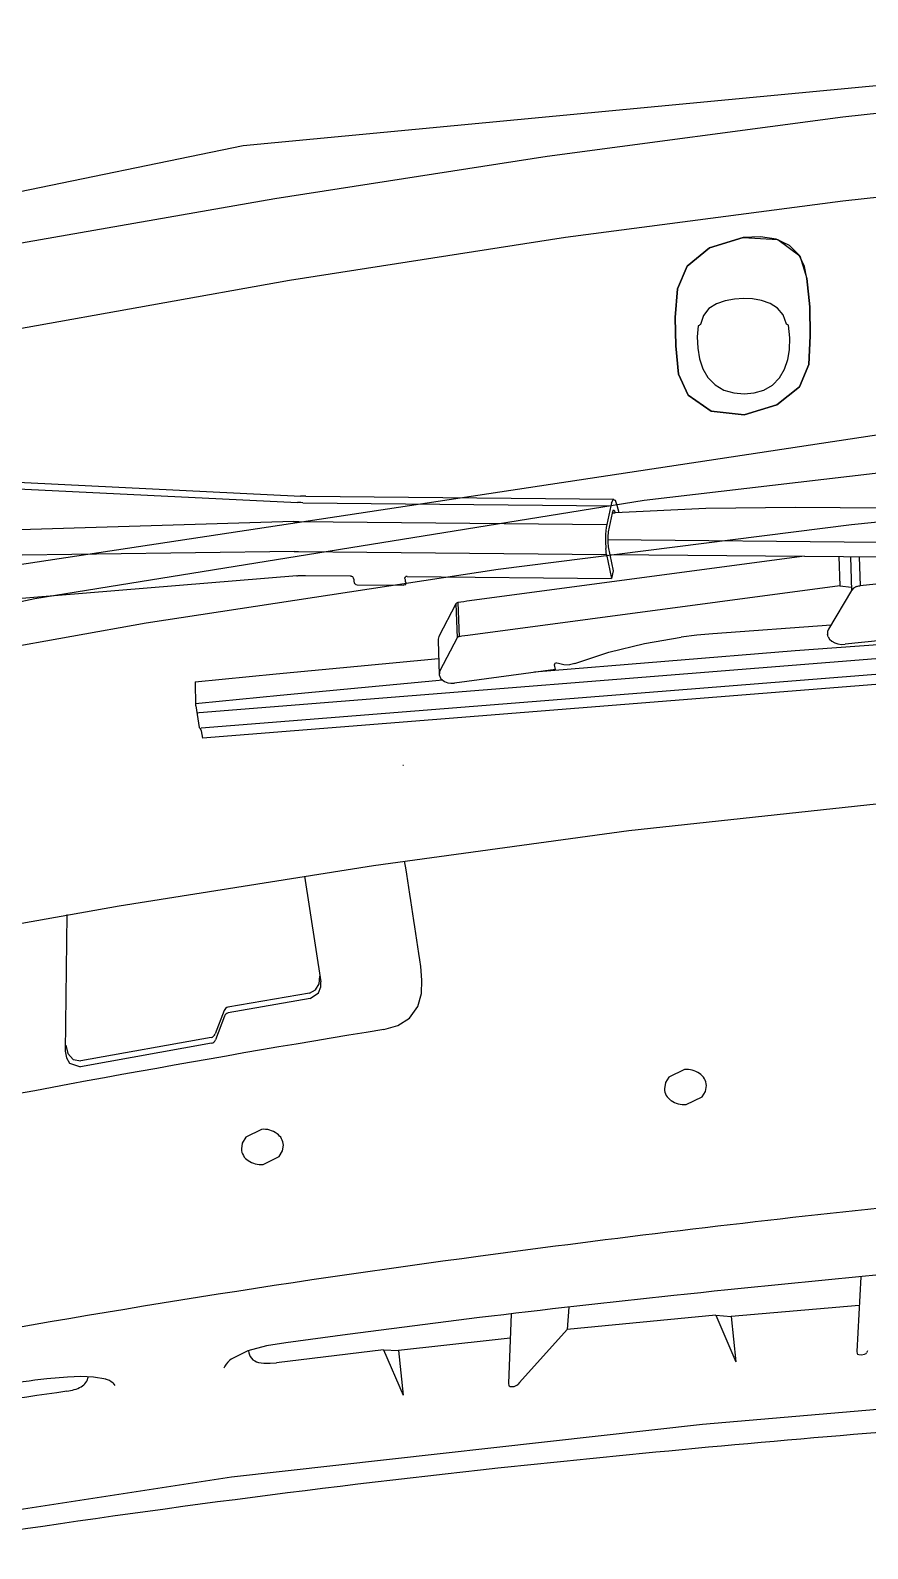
# Model space of a CAD drawing. Header units: millimetres. Extents: x 793 to 3159, y 750 to 2095.
# Drawn here: x 1316.8001 to 1316.9586, y 993.1676 to 993.4552 of the extents above; entities that cross this region are included whole.
import ezdxf

# ---------------------------------------------------------------- set-up
doc = ezdxf.new("R2010")
doc.units = ezdxf.units.MM
doc.linetypes.add('XR-CASETA$0$CONTINUA', pattern=[0])
doc.layers.add('XR-CASETA$0$A-AUTOS', color=8, linetype='Continuous')

# ---------------------------------------------------------------- blocks, each defined once
blk = doc.blocks.new('XR-CASETA$0$A$C75246685')
for p, q in [((-5.378398832572088, -0.4667755884711653), (-5.398848052571906, -0.2367038684713805)), ((-5.248229462572112, -0.3945249184712622), (-5.261142062572048, -0.2674672684713357)), ((-5.313422332572031, -0.2722052684713674), (-5.30586465257204, -0.3519783784712729)), ((-5.285786222572028, -0.2755840284713429), (-5.270985812572121, -0.4756868684711721)), ((-5.282826022572066, -0.2753984784713737), (-5.268036592572002, -0.4753559084711867)), ((-5.280933012572063, -0.2752733584713667), (-5.266151212572026, -0.4751293184711756)), ((-5.374241732571932, -0.2829178584713361), (-5.367201632572118, -0.3532820884712748)), ((-5.390043732572052, -0.285510478471366), (-5.383067412571903, -0.3532134184712561)), ((-5.310787752572082, -0.3912435084712626), (-5.321061492572084, -0.2984932684713328)), ((-5.285322362572173, -0.3133548684712935), (-5.282040192572026, -0.3627863284712873)), ((-5.297161352572061, -0.3215511284713273), (-5.294310092572118, -0.3504303684713079)), ((-5.326386812571968, -0.3227835784713022), (-5.296047452571997, -0.5312189484710927)), ((-5.285501192572041, -0.3302385684712874), (-5.283225802572018, -0.3533165684712856)), ((-5.135666902572324, -0.3812215384712374), (-5.139196262572226, -0.3372835484712766)), ((-5.308970122572077, -0.3456758884712769), (-5.309182832571991, -0.3625920784712946)), ((-5.303317962572123, -0.3981862584712132), (-5.302521152572012, -0.3470520784713074)), ((-5.300531402572119, -0.3978087584712568), (-5.299726652572076, -0.3461687384712775)), ((-5.299795932572009, -0.3505914984712888), (-5.294311922572092, -0.3504514284713025)), ((-5.294270722572151, -0.3506630684712775), (-5.294310092572118, -0.3504303684713079)), ((-5.294220982572028, -0.3508917984712809), (-5.294270722572151, -0.3506630684712775)), ((-5.14937448257217, -0.3498654884712948), (-5.148995452572193, -0.3500521084712602)), ((-5.148887422572101, -0.3501500684712653), (-5.148995152572184, -0.3500519484713038)), ((-5.148727812572246, -0.3504541784712671), (-5.148887422572101, -0.3501500684712653)), ((-5.148617952572179, -0.3510025784712809), (-5.148727812572246, -0.3504541784712671)), ((-5.383067412571903, -0.3532134184712561), (-5.375958342572062, -0.4091857084712558)), ((-5.367201632572118, -0.3532820884712748), (-5.360590612572082, -0.4057994784712094)), ((-5.30586465257204, -0.3519783784712729), (-5.297781462572061, -0.4189191384712388)), ((-5.299820952572077, -0.3522128984712651), (-5.293443392572158, -0.352050088471259)), ((-5.294306122572038, -0.3542778784712652), (-5.29404245257217, -0.3520653484712568)), ((-5.294160552572179, -0.3511156384712706), (-5.294220982572028, -0.3508917984712809)), ((-5.294160552572179, -0.3511156384712706), (-5.293858732572175, -0.3516709084712772)), ((-5.293858732572175, -0.3516709084712772), (-5.293443392572158, -0.3520499384712536)), ((-5.293443392572158, -0.3520499384712536), (-5.286116122572025, -0.3564382084713031)), ((-5.283214512572044, -0.3540125284712587), (-5.283225492572114, -0.3533167184712909)), ((-5.163407682572255, -0.3510956584712801), (-5.149223112572257, -0.3518884984712542)), ((-5.157984102572186, -0.3513985384712726), (-5.156023962572248, -0.3756915984712634)), ((-5.149223422572163, -0.3518897184712557), (-5.148863312572188, -0.3518366184712534)), ((-5.148863312572188, -0.3518366184712534), (-5.148768402572271, -0.3517748184712843)), ((-5.148768402572271, -0.3517748184712843), (-5.148650302572263, -0.3515154184712799)), ((-5.148650302572263, -0.3515154184712799), (-5.148617952572179, -0.3510025784712809)), ((-5.299855442572039, -0.3544197784712821), (-5.294306122572038, -0.3542781784712758)), ((-5.294306122572038, -0.354277718471252), (-5.285312902572172, -0.4247602084712128)), ((-5.286874482571988, -0.35598410847129), (-5.285368742572131, -0.3783740984712551)), ((-5.286116122572025, -0.3564383684712595), (-5.285642792572047, -0.3566347484712935)), ((-5.285642792572047, -0.3566347484712935), (-5.285151152571983, -0.3566722784712795)), ((-5.284990632571974, -0.3566309284712759), (-5.285151152571983, -0.3566722784712795)), ((-5.284829802572061, -0.3565895784712723), (-5.284990632571974, -0.3566309284712759)), ((-5.284668982572043, -0.3565482284712687), (-5.284829802572061, -0.3565895784712723)), ((-5.284668982572043, -0.3565482284712687), (-5.284222202572095, -0.3562692984712896)), ((-5.284222202572095, -0.3562694484712949), (-5.283834632572165, -0.3558508984712887)), ((-5.283834632572165, -0.3558508984712887), (-5.283527312572118, -0.3553153184712698)), ((-5.283527312572118, -0.3553156284712884), (-5.283316742572083, -0.3546915384712577)), ((-5.283316742572083, -0.3546913884712524), (-5.283214512572044, -0.3540128284712694)), ((-5.359967442571928, -0.3656340784712881), (-5.356836942571931, -0.3614856684712606)), ((-5.356995942572098, -0.3615840884712895), (-5.358852942572071, -0.3633977484712716)), ((-5.354859102572049, -0.3606169884712642), (-5.356995942572098, -0.3615840884712895)), ((-5.356836942571931, -0.3614856684712606), (-5.352597142572108, -0.3601618184712549)), ((-5.352597142572108, -0.3601618184712549), (-5.354859102572049, -0.3606169884712642)), ((-5.34717935257197, -0.3596759784713015), (-5.352597142572108, -0.3601618184712549)), ((-5.352597142572108, -0.3601618184712549), (-5.34717935257197, -0.3596759784713015)), ((-5.341725862571934, -0.3595926584712572), (-5.34717935257197, -0.3596759784713015)), ((-5.34717935257197, -0.3596759784713015), (-5.341725862571934, -0.3595926584712572)), ((-5.336248872572127, -0.3599147784712784), (-5.341725862571934, -0.3595926584712572)), ((-5.341725862571934, -0.3595926584712572), (-5.336248872572127, -0.3599147784712784)), ((-5.332033172572096, -0.3616977684712594), (-5.336248872572127, -0.3599147784712784)), ((-5.336248872572127, -0.3599147784712784), (-5.332033172572096, -0.3616977684712594)), ((-5.328653662572037, -0.3660149384712952), (-5.332033172572096, -0.3616977684712594)), ((-5.332033172572096, -0.3616977684712594), (-5.328653662572037, -0.3660149384712952)), ((-5.299957372572067, -0.3609622884712564), (-5.291795752572057, -0.4249254584712219)), ((-5.358852942572071, -0.3633977484712716), (-5.360058382571992, -0.3659172784712439)), ((-5.345700472572048, -0.3646939784712515), (-5.34699777257208, -0.3657425684712905)), ((-5.34393808257198, -0.3641097184712692), (-5.345700472572048, -0.3646939784712515)), ((-5.343877652572131, -0.3639694984712776), (-5.34393808257198, -0.3641097184712692)), ((-5.343822112571956, -0.3638265184712566), (-5.343877652572131, -0.3639694984712776)), ((-5.343767182571924, -0.3636838484712541), (-5.343822112571956, -0.3638265184712566)), ((-5.341328222572087, -0.3634395584712422), (-5.343767182571924, -0.3636838484712541)), ((-5.339080602571925, -0.3635417884712808), (-5.341328222572087, -0.3634395584712422)), ((-5.337240082572066, -0.3638692484712749), (-5.339080602571925, -0.3635417884712808)), ((-5.33542215257205, -0.3644934784712461), (-5.337240082572066, -0.3638692484712749)), ((-5.333782442571987, -0.3654500584712821), (-5.33542215257205, -0.3644934784712461)), ((-5.309182832571991, -0.3625920784712946), (-5.309091582572023, -0.3795790784712665)), ((-5.282040192572026, -0.3627863284712873), (-5.278292022572145, -0.4121659084712235)), ((-5.360058382571992, -0.3659172784712439), (-5.360532622572122, -0.3688809884712612)), ((-5.360389802572058, -0.3722028284712735), (-5.359967442571928, -0.3656340784712881)), ((-5.347898042571956, -0.367137068471294), (-5.348465062572017, -0.3687580084712465)), ((-5.34699777257208, -0.3657425684712905), (-5.347898042571956, -0.367137068471294)), ((-5.332419222571957, -0.3667995384712697), (-5.333782442571987, -0.3654500584712821)), ((-5.331481412572088, -0.368461988471239), (-5.332419222571957, -0.3667995384712697)), ((-5.326779272572026, -0.3722028284712735), (-5.328653662572037, -0.3660149384712952)), ((-5.328653662572037, -0.3660149384712952), (-5.326779272572026, -0.3722028284712735)), ((-5.360532622572122, -0.3688809884712612), (-5.360389802572058, -0.3722028284712735)), ((-5.348758332571946, -0.3704877384712688), (-5.348834012571956, -0.3722028284712735)), ((-5.348465062572017, -0.3687580084712465), (-5.348758332571946, -0.3704877384712688)), ((-5.330970552572012, -0.3702962484712486), (-5.331481412572088, -0.368461988471239)), ((-5.330815832572057, -0.3722028284712735), (-5.330970552572012, -0.3702962484712486)), ((-5.360389802572058, -0.3722028284712735), (-5.358505952572044, -0.3785854284712684)), ((-5.358505952572044, -0.3785854284712684), (-5.360389802572058, -0.3722028284712735)), ((-5.348834012571956, -0.3722028284712735), (-5.348738492572124, -0.3739278384712463)), ((-5.330979402572097, -0.3741417684712758), (-5.330815832572057, -0.3722028284712735)), ((-5.327555942572075, -0.3784271984712575), (-5.326779272572026, -0.3722028284712735)), ((-5.326779272572026, -0.3722028284712735), (-5.327555942572075, -0.3784271984712575)), ((-5.348738492572124, -0.3739278384712463), (-5.348438812571998, -0.3756795484712541)), ((-5.348438812571998, -0.3756795484712541), (-5.347873022572116, -0.3773276484712653)), ((-5.332494602571956, -0.3776789084712675), (-5.331516202572061, -0.3760019684712859)), ((-5.331516202572061, -0.3760019684712859), (-5.330979402572097, -0.3741417684712758)), ((-5.156283662572263, -0.3785663584712608), (-5.156023962572248, -0.3756917484712687)), ((-5.156283362572252, -0.3785669684712332), (-5.147436312572267, -0.3748190984712494)), ((-5.156023962572248, -0.3756917484712687), (-5.147436312572267, -0.3748189484712441)), ((-5.358505952572044, -0.3785854284712684), (-5.355049842571929, -0.3828124184712749)), ((-5.355049842571929, -0.3828124184712749), (-5.358505952572044, -0.3785854284712684)), ((-5.347873022572116, -0.3773276484712653), (-5.346978242571934, -0.3787418284712487)), ((-5.346978242571934, -0.3787418284712487), (-5.345692542572009, -0.3797916384712323)), ((-5.335583282571974, -0.3799712284712484), (-5.333902982572112, -0.3790306784712527)), ((-5.333902982572112, -0.3790306784712527), (-5.332494602571956, -0.3776789084712675)), ((-5.330579622572144, -0.3828053984712767), (-5.327555942572075, -0.3784271984712575)), ((-5.327555942572075, -0.3784271984712575), (-5.330579322572134, -0.3828052484712714)), ((-5.309091582572023, -0.3795790784712665), (-5.308391822572161, -0.396707378471234)), ((-5.285368742572131, -0.3783742484712604), (-5.285118802572129, -0.38139548847127)), ((-5.156283662572263, -0.3785669684712332), (-5.15372812257226, -0.4067275184712287)), ((-5.345692542572009, -0.3797916384712323), (-5.343953642572046, -0.380346908471239)), ((-5.343953642572046, -0.380346908471239), (-5.343877042571988, -0.3804976584712278)), ((-5.343877042571988, -0.3804976584712278), (-5.343796482571974, -0.3806461284712271)), ((-5.343796482571974, -0.3806461284712271), (-5.343713472571948, -0.3807933784712816)), ((-5.343713472571948, -0.3807933784712816), (-5.341620882572101, -0.3809963184712329)), ((-5.341620882572101, -0.3809963184712329), (-5.339518832572026, -0.3809192584712662)), ((-5.339518832572026, -0.3809192584712662), (-5.337444852572048, -0.3805699884712511)), ((-5.337444852572048, -0.3805699884712511), (-5.335583282571974, -0.3799712284712484)), ((-5.285118802572129, -0.3813953384712647), (-5.284777012572135, -0.3844010084712579)), ((-5.198662512572241, -0.3802614584712671), (-5.199785862572184, -0.3800720984712313)), ((-5.197635592572055, -0.3809081184712397), (-5.198662512572241, -0.3802614584712671)), ((-5.196234532572248, -0.3839244784712434), (-5.197635592572055, -0.3809081184712397)), ((-5.126207672572148, -0.4704196884711962), (-5.135666902572324, -0.3812215384712374)), ((-5.355049842571929, -0.3828124184712749), (-5.350727942572006, -0.3846778084712525)), ((-5.350727942572006, -0.3846778084712525), (-5.355049842571929, -0.3828124184712749)), ((-5.350727942572006, -0.3846778084712525), (-5.345321752571977, -0.3851291584712442)), ((-5.345321752571977, -0.3851290084712389), (-5.350727942572006, -0.3846778084712525)), ((-5.339944242571959, -0.3850878084712406), (-5.345321752571977, -0.3851290084712389)), ((-5.345321752571977, -0.3851291584712442), (-5.339944242571959, -0.3850879584712459)), ((-5.339944242571959, -0.3850879584712459), (-5.334607942572006, -0.3846068584712441)), ((-5.334607942572006, -0.3846068584712441), (-5.339944242571959, -0.3850878084712406)), ((-5.330579322572134, -0.3828052484712714), (-5.334607942572006, -0.3846068584712441)), ((-5.334607942572006, -0.3846068584712441), (-5.330579622572144, -0.3828053984712767)), ((-5.283621922572023, -0.3913193484712281), (-5.284777012572135, -0.3844008584712526)), ((-5.202840062572137, -0.3842009684712764), (-5.201431672572084, -0.3871956584712564)), ((-5.201431672572084, -0.3871956584712564), (-5.200391022572262, -0.3878505684712365)), ((-5.200391022572262, -0.3878505684712365), (-5.19923593257215, -0.3880472484712243)), ((-5.292830602572052, -0.5067145484711375), (-5.310787752572082, -0.3912435084712626)), ((-5.281989532572083, -0.3980528984712634), (-5.283621922572023, -0.3913193484712281)), ((-5.310906462572006, -0.3970804584712653), (-5.310772802572159, -0.3967130284712255)), ((-5.310772802572159, -0.3967130284712255), (-5.309824922572147, -0.3964017484712201)), ((-5.309824012571993, -0.3964055584712298), (-5.308433622572124, -0.3960452984712503)), ((-5.308897192572089, -0.3968840784712313), (-5.308391822572161, -0.396707378471234)), ((-5.308883152572093, -0.3970952584712393), (-5.308897192572089, -0.3968840784712313)), ((-5.308391822572161, -0.3972705784712218), (-5.308391822572161, -0.396707378471234)), ((-5.24182352257219, -0.4428543784711963), (-5.248229462572112, -0.3945249184712622)), ((-5.311876622571958, -0.4552602384711975), (-5.310967502571998, -0.3969441984712318)), ((-5.310203342571982, -0.397441328471217), (-5.310906462572006, -0.3970804584712653)), ((-5.310657132572147, -0.4558718084711871), (-5.30974802257208, -0.3975559184712267)), ((-5.310203342571982, -0.397441328471217), (-5.30974802257208, -0.3975557684712214)), ((-5.30974832257209, -0.397556068471232), (-5.306165252571986, -0.3983205384712107)), ((-5.308883152572093, -0.3970952584712393), (-5.30835336257212, -0.3972844684712129)), ((-5.308353672572026, -0.3972849284712367), (-5.304770602572148, -0.3980490884712537)), ((-5.307074072572163, -0.4566358184711988), (-5.306164952571974, -0.398320688471216)), ((-5.306164952571974, -0.3983199284712384), (-5.305625092572086, -0.3984177384712382)), ((-5.305624792572075, -0.3984178884712435), (-5.305016572572072, -0.3984963184712171)), ((-5.305016572572072, -0.3984963184712171), (-5.304358312572163, -0.3985532384712371)), ((-5.304770292572015, -0.3980486284712299), (-5.303866972572108, -0.3981655084712372)), ((-5.30435800257203, -0.3985530784712239), (-5.302972812571965, -0.3985945884712407)), ((-5.303866972572108, -0.3981655084712372), (-5.302831822572101, -0.3981781684712189)), ((-5.302972812571965, -0.3985945884712407), (-5.301635832572059, -0.3985375184712154)), ((-5.302831822572101, -0.3981781684712189), (-5.301942542571964, -0.3980835684712645)), ((-5.301942542571964, -0.3980835684712645), (-5.300431612571969, -0.3977893784712307)), ((-5.301229642572138, -0.3984973884712133), (-5.301635832572059, -0.3985375184712154)), ((-5.301418242572139, -0.4567050884711819), (-5.300509432572084, -0.3983893584712348)), ((-5.30085245257203, -0.3984476384712536), (-5.301229642572138, -0.3984973884712133)), ((-5.300509122572179, -0.3983888984712109), (-5.30085245257203, -0.3984476384712536)), ((-5.300509122572179, -0.3983888984712109), (-5.295976652571994, -0.3975069384712526)), ((-5.300431612571969, -0.3977893784712307), (-5.298920682571974, -0.3974953384712592)), ((-5.298920682571974, -0.3974953384712592), (-5.297409762572101, -0.397201458471244)), ((-5.297409762572101, -0.3972016084712493), (-5.295976962572126, -0.3975070884712579)), ((-5.296579382572077, -0.4361742384711818), (-5.295976962572126, -0.3975069384712526)), ((-5.279881992572085, -0.4045273584712561), (-5.281989532572083, -0.3980528984712634)), ((-5.279881992572085, -0.4045275084712614), (-5.279654022572117, -0.4055557984712266)), ((-5.360590612572082, -0.4057994784712094), (-5.352784212571918, -0.4581517784712048)), ((-5.280052282572, -0.4079714184712487), (-5.279998572572026, -0.4075998684712375)), ((-5.280052282572, -0.4079712684712434), (-5.279904572572036, -0.4082941384712342)), ((-5.279998572572026, -0.4076000184712428), (-5.279694922572047, -0.4066258984712193)), ((-5.279872532572084, -0.408311838471235), (-5.279904572572036, -0.4082941384712342)), ((-5.279839872572096, -0.4083267984712223), (-5.279872532572084, -0.408311838471235)), ((-5.279806612572087, -0.4083391484712422), (-5.279839872572096, -0.4083267984712223)), ((-5.279773042572173, -0.4083489184712051), (-5.279806612572087, -0.4083391484712422)), ((-5.279739172572022, -0.4083562384712139), (-5.279773042572173, -0.4083489184712051)), ((-5.279705292571975, -0.4083612784712329), (-5.279739172572022, -0.4083562384712139)), ((-5.279671112572144, -0.4083640284712545), (-5.279705292571975, -0.4083612784712329)), ((-5.279694612572143, -0.4066254384712522), (-5.279654022572117, -0.4055556484712213)), ((-5.279636932572088, -0.4083647884712321), (-5.279671112572144, -0.4083640284712545)), ((-5.279364112572125, -0.4083214484712414), (-5.279636932572088, -0.4083647884712321)), ((-5.279083042572097, -0.4082483684712486), (-5.279364112572125, -0.4083214484712414)), ((-5.27880899257218, -0.4081833584712343), (-5.279083042572097, -0.4082483684712486)), ((-5.27880899257218, -0.4081832084712289), (-5.276322112572074, -0.427345958471193)), ((-5.157989292572097, -0.4063660384712478), (-5.153728422572271, -0.4067270584712049)), ((-5.15372812257226, -0.4067273684712234), (-5.143774512572122, -0.4158095484712306)), ((-5.375958342572062, -0.4091857084712558), (-5.368278592571982, -0.4608310684712081)), ((-5.143774512572122, -0.4158089384712014), (-5.143371982572148, -0.4161374584712405)), ((-5.297781462572061, -0.4189191384712388), (-5.288009742572171, -0.485634988471162)), ((-5.156780492572238, -0.4172972784712386), (-5.143570342572161, -0.4178740684712068)), ((-5.152167142572239, -0.4174988484712401), (-5.151819242572287, -0.420928718471231)), ((-5.143570342572161, -0.4178725384712437), (-5.143205352572182, -0.4178215784712336)), ((-5.143205352572182, -0.4178214184712204), (-5.143114112572107, -0.4177678684712021)), ((-5.143114112572107, -0.4177678684712021), (-5.143000582572199, -0.4175473784711983)), ((-5.143000582572199, -0.4175473784711983), (-5.142976782572191, -0.4170899184712482)), ((-5.151819242572287, -0.420928718471231), (-5.149937532572153, -0.4386614184711846)), ((-5.291795752572057, -0.4249257584712325), (-5.291722812572174, -0.4254785884712362)), ((-5.291722812572174, -0.4254785884712362), (-5.291650792572113, -0.4260317184711937)), ((-5.285312902572172, -0.4247603584712181), (-5.285239962572064, -0.4253134884712324)), ((-5.285239962572064, -0.4253134884712324), (-5.285167632572096, -0.4258666184711899)), ((-5.156090482572266, -0.4233150484712099), (-5.153048492572111, -0.4482935284711687)), ((-5.291650792572113, -0.4260317184711937), (-5.291579072572062, -0.4265848484712081)), ((-5.291579072572062, -0.4265854584712372), (-5.285096222572178, -0.4264206684711951)), ((-5.291579072572062, -0.4265848484712081), (-5.291536042572146, -0.4267488784712157)), ((-5.291536042572146, -0.4267488784712157), (-5.291456702571963, -0.4268830084712079)), ((-5.291456702571963, -0.4268830084712079), (-5.291350192572167, -0.4269718084712224)), ((-5.291350192572167, -0.4269718084712224), (-5.285129792572092, -0.430260078471207)), ((-5.291349882572035, -0.426971048471188), (-5.284867342572056, -0.4268057984712357)), ((-5.285167632572096, -0.4258666184711899), (-5.285095922572168, -0.4264198984712096)), ((-5.285095922572168, -0.4264198984712096), (-5.285053192572036, -0.4265834784712013)), ((-5.285053192572036, -0.4265834784712013), (-5.28497385257208, -0.4267175984711855)), ((-5.28497385257208, -0.4267175984711855), (-5.284867032572151, -0.4268057984712357)), ((-5.284867032572151, -0.4268057984712357), (-5.278647252572113, -0.4300946784711926)), ((-5.276392912572077, -0.4286272384711936), (-5.276298922571981, -0.4280058984711843)), ((-5.276298612572077, -0.4280055984712306), (-5.276322112572074, -0.4273461084711983)), ((-5.285129792572092, -0.430260078471207), (-5.284877722572105, -0.4303105884712011)), ((-5.284877722572105, -0.4303105884712011), (-5.284625342571985, -0.4303613984712058)), ((-5.284625342571985, -0.4303613984712058), (-5.284372652572187, -0.4304120584712053)), ((-5.284372962572092, -0.4304123684712238), (-5.277889802572076, -0.4302474184712253)), ((-5.27965952257216, -0.4456998384711995), (-5.280983372571995, -0.430325848471199)), ((-5.278647252572113, -0.4300946784711926), (-5.278394872571993, -0.4301454884711973)), ((-5.278394872571993, -0.4301454884711973), (-5.278142182572196, -0.4301962984712021)), ((-5.278142182572196, -0.4301962984712021), (-5.277889802572076, -0.4302469584712015)), ((-5.277889802572076, -0.43024726847122), (-5.277162872572148, -0.4299323184712023)), ((-5.277162872572148, -0.429932168471197), (-5.276976412572026, -0.4296912384712357)), ((-5.276976412572026, -0.4296912384712357), (-5.276790252572142, -0.4294502984712097)), ((-5.276856482572043, -0.4295362084712054), (-5.275528962572138, -0.4449614684711776)), ((-5.276790252572142, -0.4294502984712097), (-5.276604102572151, -0.4292093584711836)), ((-5.276604102572151, -0.4292102784712313), (-5.276392912572077, -0.4286270884711883)), ((-5.22008768257217, -0.4338199584712186), (-5.222645052572147, -0.4340538784711896)), ((-5.217521452572214, -0.4339395884711906), (-5.22008768257217, -0.4338199584712186)), ((-5.215078522572072, -0.4346408784711855), (-5.217521452572214, -0.4339395884711906)), ((-5.296579682572087, -0.4361737784712148), (-5.296536652572171, -0.4364095284712164)), ((-5.296505522572146, -0.4364603384712212), (-5.296536652572171, -0.4364093784712111)), ((-5.296471652571995, -0.4365032184711879), (-5.296505522572146, -0.4364603384712212)), ((-5.296435032572048, -0.4365383084712278), (-5.296471652571995, -0.4365032184711879)), ((-5.296395662572081, -0.4365654684712297), (-5.296435032572048, -0.4365383084712278)), ((-5.296353242572081, -0.4365846984711937), (-5.296395662572081, -0.4365654684712297)), ((-5.296308072572059, -0.4365961384712307), (-5.296353242572081, -0.4365846984711937)), ((-5.296260162572139, -0.4365998084711862), (-5.296308072572059, -0.4365961384712307)), ((-5.296208892572053, -0.4365956884712148), (-5.296260162572139, -0.4365998084711862)), ((-5.295901582572128, -0.4365262584712184), (-5.296208892572053, -0.4365956884712148)), ((-5.295590002572112, -0.4364729984712028), (-5.295901582572128, -0.4365262584712184)), ((-5.295282992571969, -0.4364040384711814), (-5.295590002572112, -0.4364729984712028)), ((-5.295233252572074, -0.4364008284711929), (-5.295282992571969, -0.4364040384711814)), ((-5.295186252572079, -0.4364054084711882), (-5.295233252572074, -0.4364008284711929)), ((-5.295142302572116, -0.4364176184712108), (-5.295186252572079, -0.4364054084711882)), ((-5.295101102572175, -0.4364372984711907), (-5.295142302572116, -0.4364176184712108)), ((-5.295062652572028, -0.4364647684712111), (-5.295101102572175, -0.4364372984711907)), ((-5.295027252572139, -0.4364995584711835), (-5.295062652572028, -0.4364647684712111)), ((-5.295058382572165, -0.4456375884712145), (-5.294921052572022, -0.4368270084712265)), ((-5.294994292572142, -0.4365418184712269), (-5.295027252572139, -0.4364995584711835)), ((-5.294964082572164, -0.4365915684711866), (-5.294994292572142, -0.4365418184712269)), ((-5.294964082572164, -0.4365915684711866), (-5.294921052572022, -0.4368270084712265)), ((-5.260797212572128, -0.4371858984711992), (-5.260813692572014, -0.437068098471201)), ((-5.212880342572248, -0.4362175684712213), (-5.215078522572072, -0.4346408784711855)), ((-5.211498202572215, -0.4384244484711815), (-5.212880342572248, -0.4362175684712213)), ((-5.210773712572176, -0.4411222084712279), (-5.211498202572215, -0.4384244484711815)), ((-5.150123082572122, -0.4415201484711986), (-5.141493932572188, -0.4378208084712299)), ((-5.150123082572122, -0.441519848471188), (-5.149937532572153, -0.4386612684711793)), ((-5.149937532572153, -0.4386615684711899), (-5.141496672572316, -0.4378220284712313)), ((-5.234516082572213, -0.4910558284711613), (-5.24182352257219, -0.4428543784711963)), ((-5.150123082572122, -0.4415201484711986), (-5.147776282572182, -0.4617945084711721)), ((-5.295109042572107, -0.4458911884712223), (-5.295058692572068, -0.4456372784711961)), ((-5.278285922572081, -0.4610672684711688), (-5.27965952257216, -0.4456998384711995)), ((-5.275528962572138, -0.4449614684711776), (-5.274151092572196, -0.4603797084712085)), ((-5.296879362571985, -0.4554109884711864), (-5.296747532572113, -0.4469423684712126)), ((-5.29674722257198, -0.4469415984711702), (-5.296741122572143, -0.4469098584711731)), ((-5.296741122572143, -0.4469098584711731), (-5.296734712572174, -0.4468782784711891)), ((-5.296734712572174, -0.4468782784711891), (-5.296728302571979, -0.446846538471192)), ((-5.296728302571979, -0.446846538471192), (-5.296722202572142, -0.4468147984711948)), ((-5.296722202572142, -0.4468147984711948), (-5.296715792572171, -0.4467830584711976)), ((-5.296715792572171, -0.4467830584711976), (-5.296709382571974, -0.4467513284712084)), ((-5.296709382571974, -0.4467513284712084), (-5.296703282572138, -0.4467195884712112)), ((-5.296703282572138, -0.4467195884712112), (-5.296696872572169, -0.446687848471214)), ((-5.296696872572169, -0.446687848471214), (-5.296608672572006, -0.4465422784711848)), ((-5.296608672572006, -0.4465422784711848), (-5.296501252572057, -0.4464411084711913)), ((-5.296501252572057, -0.4464411084711913), (-5.296377652572004, -0.4463802284712131)), ((-5.296377652572004, -0.4463802284712131), (-5.296061802572125, -0.4463103484712008)), ((-5.296061802572125, -0.4463103484712008), (-5.295745032571971, -0.446268378471217)), ((-5.295745032571971, -0.446268378471217), (-5.295429172571971, -0.4461989584711717)), ((-5.295429172571971, -0.4461989584711717), (-5.295305272572136, -0.4461380684711856)), ((-5.295305272572136, -0.4461380684711856), (-5.295197542572054, -0.4460369084712)), ((-5.295197542572054, -0.4460369084712), (-5.295109042572107, -0.445891028471209)), ((-5.153048492572111, -0.4482935284711687), (-5.151554962572277, -0.4600095284712041)), ((-5.239933872572123, -0.4559351284711682), (-5.219901522572059, -0.452984848471175)), ((-5.219490752572142, -0.4532622484711908), (-5.220939122572076, -0.4531412484712121)), ((-5.218899022572145, -0.4530004084711834), (-5.219901522572059, -0.452984848471175)), ((-5.218347562572148, -0.4539815484712051), (-5.219490752572142, -0.4532622484711908)), ((-5.217785432572213, -0.4534177384711882), (-5.218899022572145, -0.4530004084711834)), ((-5.217758882572183, -0.4551578484712025), (-5.218347562572148, -0.4539815484712051)), ((-5.216703582572221, -0.4549986984712007), (-5.217785432572213, -0.4534177384711882)), ((-5.317773532572005, -0.56216834847109), (-5.311905612572104, -0.4562171184711872)), ((-5.316554052572087, -0.5627799184710796), (-5.310686132571959, -0.4568288384711821)), ((-5.311894012571997, -0.4559271984711871), (-5.311907752571983, -0.4562592284711684)), ((-5.31188364257207, -0.4555939484712042), (-5.311894012571997, -0.4559271984711871)), ((-5.311876622571958, -0.4552602384711975), (-5.31188364257207, -0.4555939484712042)), ((-5.310674532572079, -0.4565389184711819), (-5.31068796257216, -0.4568707984711579)), ((-5.310664152572031, -0.4562056684711991), (-5.310674532572079, -0.4565389184711819)), ((-5.310657132572147, -0.4558718084711871), (-5.310664152572031, -0.4562056684711991)), ((-5.307077122571968, -0.4569708984712122), (-5.307074072572163, -0.4566358184711988)), ((-5.307077122571968, -0.4573059784711689), (-5.307077122571968, -0.4569708984712122)), ((-5.301421302572066, -0.4569834084711886), (-5.301417942572129, -0.4567049384711766)), ((-5.301421302572066, -0.4572629484711968), (-5.301421302572066, -0.4569834084711886)), ((-5.301417942572129, -0.4575427984711667), (-5.301421302572066, -0.4572629484711968)), ((-5.296882422572139, -0.4556990784712128), (-5.296882112572006, -0.455663068471182)), ((-5.296882422572139, -0.4557144884711591), (-5.296882422572139, -0.4556990784712128)), ((-5.296882422572139, -0.4557298984711622), (-5.296882422572139, -0.4557144884711591)), ((-5.296882422572139, -0.4557453084711654), (-5.296882422572139, -0.4557298984711622)), ((-5.296882422572139, -0.4557608784711818), (-5.296882422572139, -0.4557453084711654)), ((-5.296882422572139, -0.4557764384711902), (-5.296882422572139, -0.4557608784711818)), ((-5.296882422572139, -0.4557920084712066), (-5.296882422572139, -0.4557764384711902)), ((-5.296882422572139, -0.4558075684712151), (-5.296882422572139, -0.4557920084712066)), ((-5.296882422572139, -0.45582328847118), (-5.296882422572139, -0.4558075684712151)), ((-5.296880282572033, -0.4561008384712011), (-5.296882422572139, -0.45582328847118)), ((-5.296882112572006, -0.455663068471182), (-5.296881812571995, -0.4556269084712028)), ((-5.296881812571995, -0.4556269084712028), (-5.296881502572091, -0.4555908884711642)), ((-5.296881502572091, -0.4555908884711642), (-5.29688120257208, -0.4555548784711903)), ((-5.29688120257208, -0.4555548784711903), (-5.296880892572175, -0.4555187184712111)), ((-5.296880892572175, -0.4555187184712111), (-5.296880282572033, -0.4554827084711804)), ((-5.296880282572033, -0.4554827084711804), (-5.296879972572128, -0.4554466984712065)), ((-5.296871732572185, -0.4563785484711787), (-5.296880282572033, -0.4561008384712011)), ((-5.296879972572128, -0.4554466984712065), (-5.296879362571985, -0.4554105384711705)), ((-5.296857392572178, -0.4566559584712025), (-5.296871732572185, -0.4563785484711787)), ((-5.296848542572092, -0.4567922184711791), (-5.296857392572178, -0.4566559584712025)), ((-5.296839082572091, -0.4569283284712072), (-5.296848542572092, -0.4567922184711791)), ((-5.296829012572175, -0.4570642784711652), (-5.296839082572091, -0.4569283284712072)), ((-5.296829322572079, -0.4570642784711652), (-5.288711032571995, -0.5629950684711105)), ((-5.217758882572183, -0.4551576984711972), (-5.215173432572214, -0.4705904384711915)), ((-5.216703582572221, -0.454998848471206), (-5.214099522572155, -0.4705248184711479)), ((-5.352784212571918, -0.4581517784712048), (-5.343738492572015, -0.5103044884711211)), ((-5.307074072572163, -0.4576418284711679), (-5.307077122571968, -0.4573059784711689)), ((-5.307074982572089, -0.4575987984711958), (-5.304535922571971, -0.5653726884711148)), ((-5.30141916257196, -0.4574997684711946), (-5.300577182572055, -0.5653038784710988)), ((-5.151554962572277, -0.4600096884711605), (-5.150986722572156, -0.4636646184711993)), ((-5.368278592571982, -0.4608310684712081), (-5.35986459257208, -0.5102527584711254)), ((-5.276861362572049, -0.4764276884711478), (-5.278285922572081, -0.4610672684711688)), ((-5.274151092572196, -0.4603797084712085), (-5.272722262572074, -0.4757903284711631)), ((-5.187911472572182, -0.4604030584712007), (-5.188959752572258, -0.4602407084711615)), ((-5.186804902572134, -0.4610704784711573), (-5.187911472572182, -0.4604030584712007)), ((-5.185362952572063, -0.4640878984712061), (-5.186804902572134, -0.4610704784711573)), ((-5.1476703825723, -0.4630149084711946), (-5.147776282572182, -0.4617941984711536)), ((-5.147679532572169, -0.4641632784712045), (-5.1476703825723, -0.4630149084711946)), ((-5.191978552572095, -0.4643654584711783), (-5.190526822572223, -0.4673619784711889)), ((-5.150986722572156, -0.4636646184711993), (-5.150067232572269, -0.4672072584711771)), ((-5.147843112572104, -0.4651883684711891), (-5.147679532572169, -0.4641632784712045)), ((-5.334205722571936, -0.6868663784709668), (-5.378398832572088, -0.4667755884711653)), ((-5.190526822572223, -0.4673619784711889), (-5.189401952572211, -0.4680356584711661)), ((-5.189401952572211, -0.4680356584711661), (-5.188324682572214, -0.4682039584711504)), ((-5.150067232572269, -0.4672072584711771), (-5.148515112572227, -0.4703475184711863)), ((-5.214527982572121, -0.4713365884711891), (-5.210117582572252, -0.4730457284711918)), ((-5.213450712572125, -0.4712709784711536), (-5.209007972572066, -0.4729790484711601)), ((-5.147165922572298, -0.4716037684711694), (-5.146803382572101, -0.4717836684711472)), ((-5.113122342572182, -0.5591568684710922), (-5.126207672572148, -0.4704196884711962)), ((-5.209462982572063, -0.4737915784711788), (-5.205184422572186, -0.4984784684711201)), ((-5.208348482572205, -0.4737242884711748), (-5.204035742572045, -0.4985817684711549)), ((-5.276861662572059, -0.4764289084711493), (-5.272292882572059, -0.4763648184711827)), ((-5.272722262572074, -0.4757903284711631), (-5.272660002572024, -0.4763689384711541)), ((-5.272292572572155, -0.4763640584711482), (-5.26815866257209, -0.4757266984711635)), ((-5.270985812572121, -0.4756868684711721), (-5.270921422572087, -0.4761524184711732)), ((-5.26815866257209, -0.4757263884711449), (-5.267978002572021, -0.4755341284711961)), ((-5.268016752572179, -0.4755753284711944), (-5.268036592572002, -0.4753559084711867)), ((-5.267978002572021, -0.4755341284711961), (-5.267580052572043, -0.4753494984711609)), ((-5.267580052572043, -0.4753496484711662), (-5.266151212572026, -0.4751294684711809)), ((-5.288009742572171, -0.485634988471162), (-5.276433202572093, -0.5520600084711021)), ((-5.226252532572174, -0.5391020884710827), (-5.234516082572213, -0.4910558284711613)), ((-5.144824622572173, -0.4941486284711516), (-5.14524667257217, -0.4964435584711567)), ((-5.144112952572299, -0.4928090584711811), (-5.143618262572204, -0.4924405584711451)), ((-5.14524667257217, -0.4964435584711567), (-5.145347382572139, -0.4988776384711571)), ((-5.206561072572072, -0.500982428471133), (-5.205453892572108, -0.4999564284711653)), ((-5.205453892572108, -0.4999564284711653), (-5.205184422572186, -0.4984784684711201)), ((-5.204757482572063, -0.5006163784711646), (-5.204035742572045, -0.4985816184711496)), ((-5.145347382572139, -0.4988776384711571), (-5.145271702572131, -0.5013478784711367)), ((-5.232889802572231, -0.5009912784711616), (-5.207015782572056, -0.5014423284711427)), ((-5.208135472572052, -0.5013411684711571), (-5.206561072572072, -0.500982428471133)), ((-5.207015782572056, -0.5014421784711374), (-5.205788672572112, -0.5012360384711485)), ((-5.205788672572112, -0.5012360384711485), (-5.204757482572063, -0.5006163784711646)), ((-5.145271702572131, -0.5013481884711553), (-5.144957372572321, -0.5052980784711565)), ((-5.268789152572139, -0.6210393484710437), (-5.292830602572052, -0.5067145484711375))]:
    blk.add_line(p, q)
for centre, radius, start, end in [((-2.374007052574711, -0.1413100384714596), 2.767580869997482, 184.1203460000434, 185.7791439999739), ((-2.599153842574537, -0.0909448984715198), 2.589946589997644, 185.6806179998802, 187.3670500001344), ((-2.198706302574805, -0.0880811984715422), 2.976346129997292, 184.9656069999419, 185.7538299999021), ((-5.198716832572131, -0.3838082084712653), 0.0041419099999962, 144.6801299999706, 185.4747919999595), ((-5.19966318257218, -0.3829437984712456), 0.0028742999999974, 92.59484899976437, 147.5076289998096), ((-5.200307712572225, -0.3843604284712398), 0.0040963599999963, 323.3048360002863, 5.891652000042846), ((-5.199354952572206, -0.3852376484712465), 0.0028120199999974, 272.6101149993732, 325.8674579998057), ((-2.698763982574405, -0.1401099384714541), 2.47359252999775, 185.7158359999726, 186.574141999978), ((-5.144737642572295, -0.4172624884712093), 0.0017692599999984, 5.934679000012895, 39.8151589997041), ((-2.892081542574146, -0.1915785984714091), 2.247078859997956, 185.8342439999264, 188.5591580000211), ((-3.026804142574178, -0.1502425384714741), 2.158226619998037, 187.2619629999607, 190.3071900000665), ((-5.113109532572138, -1.252955548470453), 0.8261949899992487, 97.61876699956836, 99.02087400009435), ((-2.394969272574712, 0.0019538915284159), 2.850451349997407, 188.942444000166, 191.099441999936), ((-5.187959382572104, -0.4639165484711896), 0.0040441999999963, 142.1927030002043, 186.4149479999711), ((-5.188837072572255, -0.4630770084711742), 0.0028387799999974, 92.63091300000517, 144.4220280003379), ((-5.189382422572066, -0.4645687084712052), 0.0040481299999963, 324.3702740003654, 6.780210000010366), ((-5.150228362572191, -0.4646675784711931), 0.0024414299999978, 273.654715999661, 347.8890769998667), ((-5.188444312572186, -0.4654042784711976), 0.0028022499999975, 272.4649509994159, 327.0830989997698), ((-5.214143462572223, -0.4703519384711683), 0.001057069999999, 192.4569090001695, 248.278708999898), ((-5.213066802572143, -0.4702817484711943), 0.001061089999999, 194.8776859998133, 249.8749160001979), ((-5.144380892572257, -0.4672586784711541), 0.0051609599999953, 216.6526489998312, 237.2432560003512), ((-5.210394682572201, -0.47394889847115), 0.0009447999999991, 7.760798000092041, 71.76407600029921), ((-5.209277132572083, -0.4738809884711657), 0.0009414999999991, 8.582541999957451, 72.74986299959784), ((-5.142061552572271, -0.4947608184711783), 0.0028312199999974, 136.4564359999263, 167.5743100001313), ((-5.145974212572241, -0.5003360684711708), 0.0029899299999973, 31.23899299995232, 77.36409000004048), ((-5.151758822572106, -0.5028067784711255), 0.0092607599999916, 8.063798000029177, 25.82392900007363), ((-2.6729734225745, -0.1601505284714619), 2.493096469997732, 187.8699489999293, 188.57099899987), ((-5.019722082572228, -0.4926056584711489), 0.1258768499998855, 185.7768709999016, 189.9104459999059)]:
    blk.add_arc(centre, radius, start, end)

msp = doc.modelspace()

# ---------------------------------------------------------------- block references
at = {"layer": 'XR-CASETA$0$A-AUTOS', "color": 8, "linetype": 'XR-CASETA$0$CONTINUA', "ltscale": 0.5, "rotation": 270.3359986411695}
msp.add_blockref('XR-CASETA$0$A$C75246685', (1317.338627912188, 988.0578340315337, 289.1439441184484), dxfattribs=at)

doc.saveas('drawing.dxf')
